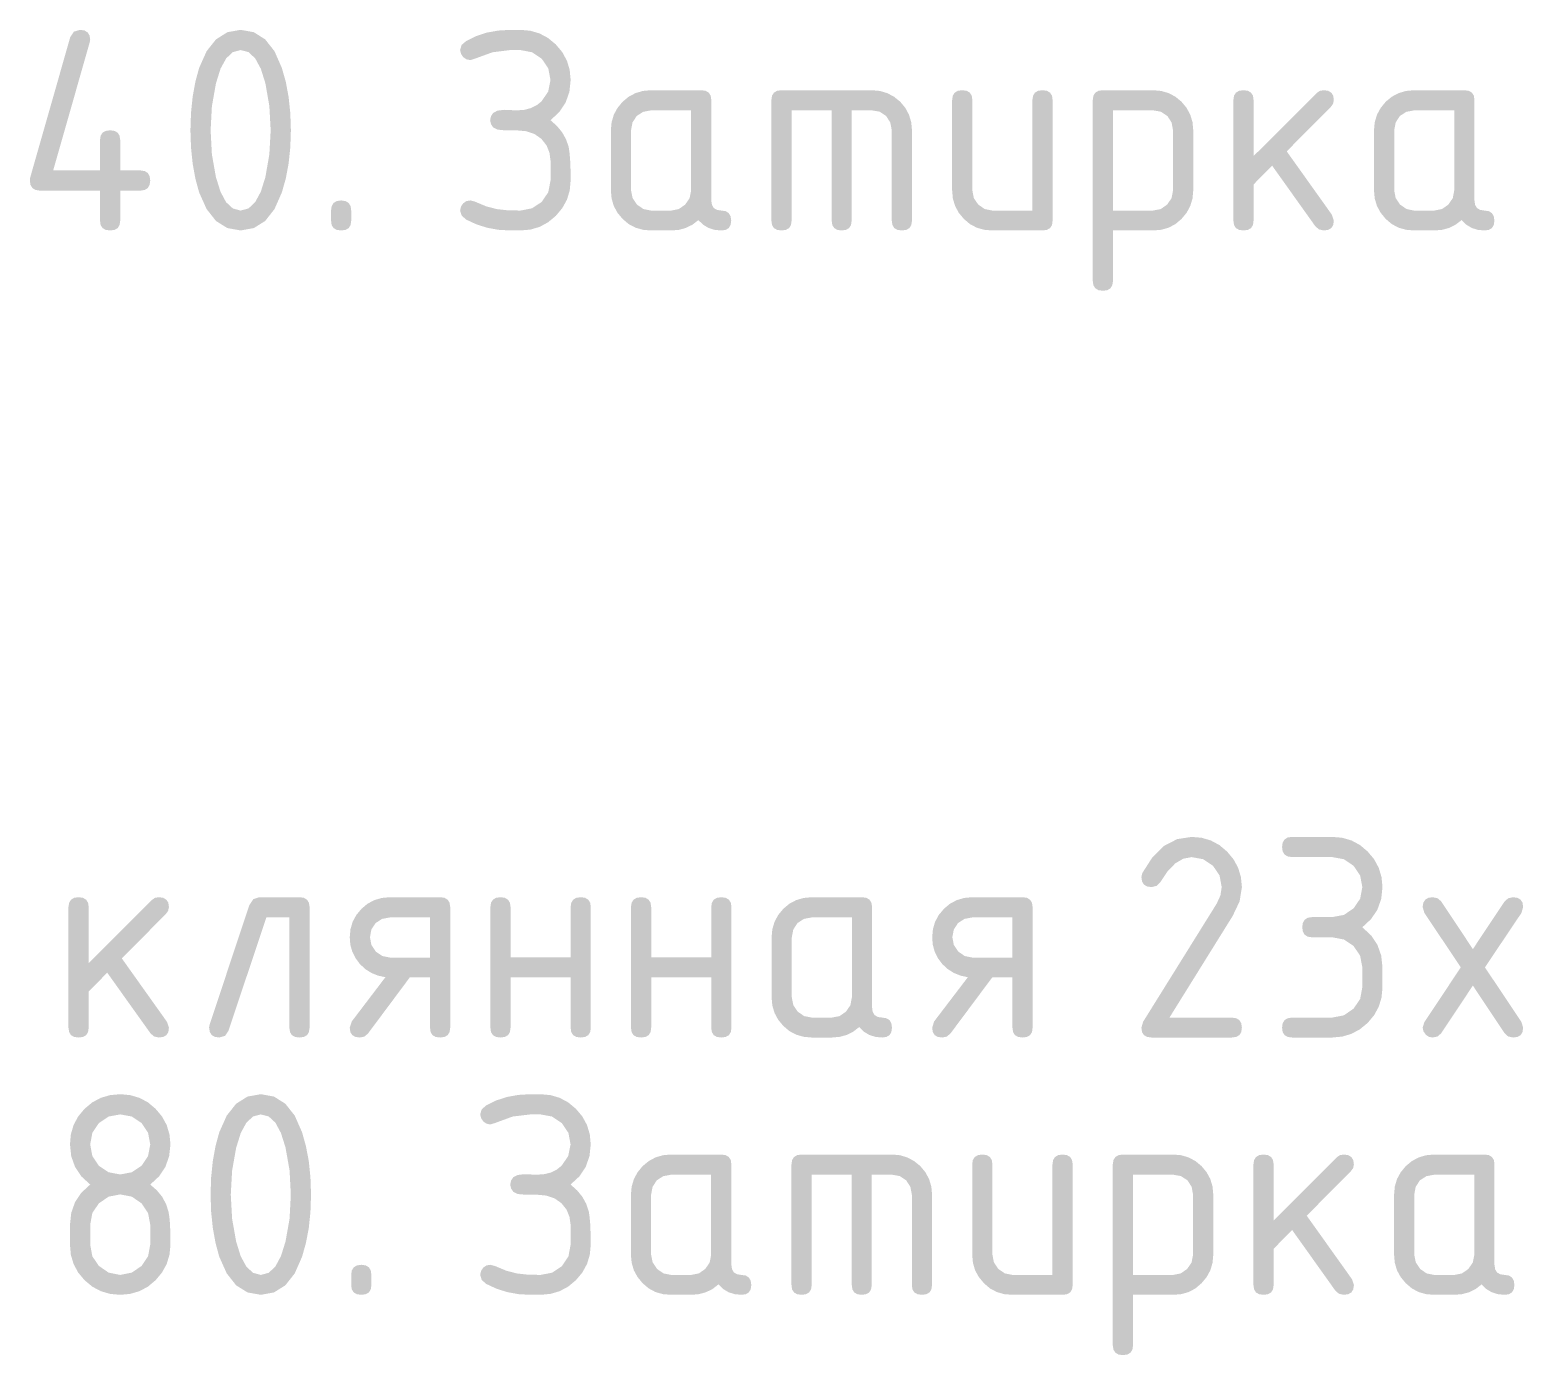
# Model space of a CAD drawing. Header units: millimetres. Extents: x -546 to 1681, y -650 to 1730.
# Drawn here: x 1037.42 to 1059.95, y 693.28 to 713.27 of the extents above; entities that cross this region are included whole.
import ezdxf

# ---------------------------------------------------------------- set-up
doc = ezdxf.new("R2010")
doc.units = ezdxf.units.MM

msp = doc.modelspace()

# ---------------------------------------------------------------- hatches: boundary and pattern name
h = msp.add_hatch(color=7)
h.dxf.hatch_style = 2
h.paths.add_polyline_path([(1037.422, 710.999), (1037.426, 711.042), (1038.031, 713.163), (1038.085, 713.245), (1038.179, 713.273), (1038.246, 713.263), (1038.294, 713.234), (1038.322, 713.187), (1038.332, 713.12), (1038.323, 713.078), (1037.773, 711.152), (1038.48, 711.152), (1038.48, 711.609), (1038.489, 711.675), (1038.518, 711.721), (1038.566, 711.748), (1038.633, 711.757), (1038.699, 711.748), (1038.747, 711.721), (1038.775, 711.675), (1038.785, 711.609), (1038.785, 711.152), (1039.09, 711.152), (1039.154, 711.142), (1039.2, 711.114), (1039.228, 711.066), (1039.238, 710.999), (1039.228, 710.933), (1039.2, 710.885), (1039.154, 710.857), (1039.09, 710.847), (1038.785, 710.847), (1038.785, 710.394), (1038.775, 710.328), (1038.747, 710.282), (1038.699, 710.255), (1038.633, 710.246), (1038.566, 710.255), (1038.518, 710.282), (1038.489, 710.328), (1038.48, 710.394), (1038.48, 710.847), (1037.574, 710.847), (1037.507, 710.857), (1037.46, 710.885), (1037.431, 710.933)])
h = msp.add_hatch(color=7)
h.paths.add_polyline_path([(1041.055, 711.757), (1041.035, 712.124), (1040.975, 712.468), (1040.906, 712.687), (1040.821, 712.843), (1040.72, 712.937), (1040.602, 712.968), (1040.485, 712.937), (1040.384, 712.843), (1040.298, 712.686), (1040.229, 712.464), (1040.168, 712.118), (1040.149, 711.757), (1040.168, 711.394), (1040.229, 711.05), (1040.298, 710.83), (1040.382, 710.673), (1040.484, 710.578), (1040.602, 710.546), (1040.72, 710.578), (1040.821, 710.673), (1040.906, 710.83), (1040.975, 711.05), (1041.035, 711.394)])
h.paths.add_polyline_path([(1041.36, 711.757), (1041.351, 711.496), (1041.325, 711.253), (1041.283, 711.028), (1041.224, 710.821), (1041.113, 710.569), (1040.972, 710.389), (1040.801, 710.282), (1040.602, 710.246), (1040.401, 710.282), (1040.23, 710.389), (1040.088, 710.569), (1039.975, 710.821), (1039.919, 711.028), (1039.878, 711.253), (1039.853, 711.496), (1039.844, 711.757), (1039.853, 712.021), (1039.878, 712.265), (1039.919, 712.491), (1039.975, 712.697), (1040.088, 712.95), (1040.23, 713.129), (1040.401, 713.237), (1040.602, 713.273), (1040.801, 713.237), (1040.972, 713.129), (1041.113, 712.95), (1041.224, 712.697), (1041.283, 712.489), (1041.325, 712.264), (1041.351, 712.02)])
h = msp.add_hatch(color=7)
h.dxf.hatch_style = 2
h.paths.add_polyline_path([(1044.671, 712.968), (1044.404, 712.935), (1044.134, 712.837), (1044.066, 712.816), (1044.008, 712.828), (1043.96, 712.862), (1043.926, 712.913), (1043.913, 712.968), (1043.936, 713.045), (1044.003, 713.103), (1044.154, 713.178), (1044.316, 713.231), (1044.489, 713.262), (1044.671, 713.273), (1044.823, 713.273), (1044.974, 713.259), (1045.113, 713.218), (1045.24, 713.15), (1045.357, 713.053), (1045.455, 712.936), (1045.525, 712.807), (1045.567, 712.667), (1045.581, 712.515), (1045.562, 712.336), (1045.505, 712.176), (1045.41, 712.033), (1045.277, 711.909), (1045.375, 711.822), (1045.454, 711.725), (1045.513, 711.619), (1045.552, 711.503), (1045.563, 711.426), (1045.573, 711.316), (1045.579, 711.174), (1045.581, 710.999), (1045.567, 710.849), (1045.525, 710.71), (1045.455, 710.583), (1045.357, 710.466), (1045.24, 710.369), (1045.113, 710.3), (1044.974, 710.259), (1044.823, 710.246), (1044.671, 710.246), (1044.491, 710.256), (1044.32, 710.287), (1044.157, 710.339), (1044.003, 710.411), (1043.936, 710.471), (1043.913, 710.546), (1043.926, 710.606), (1043.96, 710.656), (1044.008, 710.689), (1044.066, 710.699), (1044.134, 710.682), (1044.309, 710.609), (1044.468, 710.568), (1044.614, 710.552), (1044.823, 710.546), (1044.999, 710.58), (1045.145, 710.677), (1045.244, 710.824), (1045.277, 710.999), (1045.277, 711.304), (1045.261, 711.421), (1045.218, 711.528), (1045.139, 711.629), (1045.037, 711.7), (1044.912, 711.743), (1044.764, 711.757), (1044.671, 711.757), (1044.586, 711.757), (1044.479, 711.767), (1044.413, 711.8), (1044.379, 711.85), (1044.366, 711.909), (1044.379, 711.969), (1044.413, 712.02), (1044.477, 712.054), (1044.578, 712.066), (1044.667, 712.062), (1044.769, 712.058), (1044.882, 712.066), (1044.982, 712.092), (1045.068, 712.135), (1045.141, 712.193), (1045.242, 712.341), (1045.277, 712.515), (1045.244, 712.69), (1045.145, 712.837), (1044.997, 712.935), (1044.823, 712.968)])
h = msp.add_hatch(color=7)
h.paths.add_polyline_path([(1047.399, 712.058), (1046.793, 712.058), (1046.676, 712.036), (1046.577, 711.973), (1046.514, 711.875), (1046.492, 711.757), (1046.492, 710.851), (1046.515, 710.735), (1046.582, 710.636), (1046.679, 710.569), (1046.793, 710.546), (1047.098, 710.546), (1047.213, 710.569), (1047.309, 710.636), (1047.376, 710.734), (1047.399, 710.851)])
h.paths.add_polyline_path([(1048.004, 710.394), (1047.994, 710.328), (1047.966, 710.282), (1047.92, 710.255), (1047.856, 710.246), (1047.753, 710.255), (1047.661, 710.284), (1047.58, 710.333), (1047.508, 710.402), (1047.419, 710.333), (1047.32, 710.284), (1047.214, 710.255), (1047.098, 710.246), (1046.793, 710.246), (1046.671, 710.256), (1046.559, 710.288), (1046.457, 710.342), (1046.366, 710.419), (1046.288, 710.512), (1046.232, 710.615), (1046.199, 710.727), (1046.188, 710.851), (1046.188, 711.757), (1046.199, 711.879), (1046.232, 711.992), (1046.288, 712.095), (1046.366, 712.189), (1046.457, 712.264), (1046.559, 712.318), (1046.671, 712.351), (1046.793, 712.362), (1047.551, 712.362), (1047.618, 712.353), (1047.665, 712.325), (1047.694, 712.279), (1047.703, 712.214), (1047.703, 710.699), (1047.713, 710.632), (1047.741, 710.584), (1047.789, 710.556), (1047.856, 710.546), (1047.92, 710.537), (1047.966, 710.508), (1047.994, 710.461)])
h = msp.add_hatch(color=7)
h.dxf.hatch_style = 2
h.paths.add_polyline_path([(1048.763, 712.362), (1050.126, 712.362), (1050.247, 712.351), (1050.358, 712.318), (1050.46, 712.264), (1050.553, 712.189), (1050.631, 712.095), (1050.686, 711.992), (1050.72, 711.879), (1050.731, 711.757), (1050.731, 710.394), (1050.721, 710.328), (1050.693, 710.282), (1050.645, 710.255), (1050.578, 710.246), (1050.512, 710.255), (1050.464, 710.282), (1050.436, 710.328), (1050.426, 710.394), (1050.426, 711.757), (1050.404, 711.875), (1050.341, 711.973), (1050.243, 712.038), (1050.126, 712.058), (1049.821, 712.058), (1049.821, 710.394), (1049.811, 710.328), (1049.783, 710.282), (1049.735, 710.255), (1049.668, 710.246), (1049.604, 710.255), (1049.558, 710.282), (1049.529, 710.328), (1049.52, 710.394), (1049.52, 712.058), (1048.915, 712.058), (1048.915, 710.394), (1048.905, 710.328), (1048.877, 710.282), (1048.829, 710.255), (1048.763, 710.246), (1048.696, 710.255), (1048.648, 710.282), (1048.619, 710.328), (1048.61, 710.394), (1048.61, 712.214), (1048.619, 712.279), (1048.648, 712.325), (1048.696, 712.353)])
h = msp.add_hatch(color=7)
h.dxf.hatch_style = 2
h.paths.add_polyline_path([(1052.853, 712.214), (1052.853, 710.394), (1052.844, 710.328), (1052.815, 710.282), (1052.767, 710.255), (1052.7, 710.246), (1051.943, 710.246), (1051.821, 710.256), (1051.708, 710.288), (1051.606, 710.342), (1051.515, 710.419), (1051.437, 710.512), (1051.382, 710.615), (1051.348, 710.727), (1051.337, 710.851), (1051.337, 712.214), (1051.347, 712.279), (1051.375, 712.325), (1051.423, 712.353), (1051.49, 712.362), (1051.556, 712.353), (1051.604, 712.325), (1051.633, 712.279), (1051.642, 712.214), (1051.642, 710.851), (1051.664, 710.735), (1051.731, 710.636), (1051.829, 710.569), (1051.943, 710.546), (1052.548, 710.546), (1052.548, 712.214), (1052.558, 712.279), (1052.586, 712.325), (1052.634, 712.353), (1052.7, 712.362), (1052.767, 712.353), (1052.815, 712.325), (1052.844, 712.279)])
h = msp.add_hatch(color=7)
h.paths.add_polyline_path([(1053.459, 712.214), (1053.468, 712.279), (1053.497, 712.325), (1053.545, 712.353), (1053.612, 712.362), (1054.369, 712.362), (1054.491, 712.351), (1054.604, 712.318), (1054.706, 712.264), (1054.797, 712.189), (1054.875, 712.095), (1054.93, 711.992), (1054.964, 711.879), (1054.975, 711.757), (1054.975, 710.851), (1054.964, 710.729), (1054.93, 710.616), (1054.875, 710.513), (1054.797, 710.419), (1054.706, 710.342), (1054.604, 710.288), (1054.491, 710.256), (1054.369, 710.246), (1053.764, 710.246), (1053.764, 709.484), (1053.754, 709.42), (1053.726, 709.373), (1053.678, 709.345), (1053.612, 709.336), (1053.545, 709.345), (1053.497, 709.373), (1053.468, 709.42), (1053.459, 709.484)])
h.paths.add_polyline_path([(1053.764, 712.058), (1053.764, 710.546), (1054.369, 710.546), (1054.485, 710.569), (1054.581, 710.636), (1054.648, 710.734), (1054.67, 710.851), (1054.67, 711.757), (1054.648, 711.875), (1054.585, 711.973), (1054.487, 712.038), (1054.369, 712.058)])
h = msp.add_hatch(color=7)
h.dxf.hatch_style = 2
h.paths.add_polyline_path([(1055.885, 711.368), (1056.838, 712.32), (1056.884, 712.352), (1056.944, 712.362), (1057.011, 712.353), (1057.058, 712.325), (1057.087, 712.279), (1057.096, 712.214), (1057.084, 712.157), (1057.05, 712.108), (1056.385, 711.44), (1057.067, 710.483), (1057.096, 710.394), (1057.087, 710.328), (1057.058, 710.282), (1057.011, 710.255), (1056.944, 710.246), (1056.871, 710.262), (1056.817, 710.309), (1056.165, 711.224), (1055.885, 710.94), (1055.885, 710.394), (1055.876, 710.328), (1055.847, 710.282), (1055.8, 710.255), (1055.733, 710.246), (1055.666, 710.255), (1055.619, 710.282), (1055.59, 710.328), (1055.581, 710.394), (1055.581, 712.214), (1055.59, 712.279), (1055.619, 712.325), (1055.666, 712.353), (1055.733, 712.362), (1055.8, 712.353), (1055.847, 712.325), (1055.876, 712.279), (1055.885, 712.214)])
h = msp.add_hatch(color=7)
h.paths.add_polyline_path([(1058.913, 712.058), (1058.308, 712.058), (1058.19, 712.036), (1058.092, 711.973), (1058.029, 711.875), (1058.007, 711.757), (1058.007, 710.851), (1058.029, 710.735), (1058.096, 710.636), (1058.194, 710.569), (1058.308, 710.546), (1058.612, 710.546), (1058.728, 710.569), (1058.824, 710.636), (1058.891, 710.734), (1058.913, 710.851)])
h.paths.add_polyline_path([(1059.519, 710.394), (1059.509, 710.328), (1059.481, 710.282), (1059.435, 710.255), (1059.37, 710.246), (1059.268, 710.255), (1059.176, 710.284), (1059.095, 710.333), (1059.023, 710.402), (1058.933, 710.333), (1058.835, 710.284), (1058.728, 710.255), (1058.612, 710.246), (1058.308, 710.246), (1058.186, 710.256), (1058.073, 710.288), (1057.971, 710.342), (1057.88, 710.419), (1057.803, 710.512), (1057.747, 710.615), (1057.713, 710.727), (1057.702, 710.851), (1057.702, 711.757), (1057.713, 711.879), (1057.747, 711.992), (1057.803, 712.095), (1057.88, 712.189), (1057.971, 712.264), (1058.073, 712.318), (1058.186, 712.351), (1058.308, 712.362), (1059.065, 712.362), (1059.132, 712.353), (1059.18, 712.325), (1059.209, 712.279), (1059.218, 712.214), (1059.218, 710.699), (1059.228, 710.632), (1059.256, 710.584), (1059.304, 710.556), (1059.37, 710.546), (1059.435, 710.537), (1059.481, 710.508), (1059.509, 710.461)])
h = msp.add_hatch(color=7)
h.dxf.hatch_style = 2
h.paths.add_polyline_path([(1041.966, 710.546), (1041.975, 710.613), (1042.004, 710.661), (1042.051, 710.689), (1042.118, 710.699), (1042.185, 710.689), (1042.232, 710.661), (1042.261, 710.613), (1042.27, 710.546), (1042.27, 710.394), (1042.261, 710.328), (1042.232, 710.282), (1042.185, 710.255), (1042.118, 710.246), (1042.051, 710.255), (1042.004, 710.282), (1041.975, 710.328), (1041.966, 710.394)])
h = msp.add_hatch(color=7)
h.dxf.hatch_style = 2
h.paths.add_polyline_path([(1054.951, 701.096), (1055.101, 701.083), (1055.241, 701.042), (1055.369, 700.973), (1055.484, 700.876), (1055.582, 700.759), (1055.652, 700.631), (1055.694, 700.491), (1055.709, 700.338), (1055.674, 700.122), (1055.569, 699.902), (1054.616, 698.37), (1055.556, 698.37), (1055.623, 698.36), (1055.671, 698.332), (1055.699, 698.284), (1055.709, 698.218), (1055.699, 698.151), (1055.671, 698.105), (1055.623, 698.078), (1055.556, 698.069), (1054.346, 698.069), (1054.279, 698.078), (1054.231, 698.105), (1054.202, 698.151), (1054.193, 698.218), (1054.218, 698.306), (1055.328, 700.088), (1055.385, 700.212), (1055.404, 700.338), (1055.372, 700.514), (1055.273, 700.66), (1055.126, 700.759), (1054.951, 700.791), (1054.824, 700.767), (1054.703, 700.696), (1054.587, 700.577), (1054.477, 700.41), (1054.422, 700.357), (1054.346, 700.338), (1054.279, 700.348), (1054.231, 700.376), (1054.202, 700.424), (1054.193, 700.491), (1054.206, 700.55), (1054.359, 700.789), (1054.534, 700.96), (1054.731, 701.062)])
h = msp.add_hatch(color=7)
h.dxf.hatch_style = 2
h.paths.add_polyline_path([(1057.073, 699.581), (1056.768, 699.581), (1056.703, 699.59), (1056.657, 699.619), (1056.629, 699.666), (1056.619, 699.733), (1056.629, 699.8), (1056.657, 699.847), (1056.703, 699.876), (1056.768, 699.886), (1057.073, 699.886), (1057.248, 699.919), (1057.394, 700.017), (1057.493, 700.163), (1057.526, 700.338), (1057.493, 700.514), (1057.394, 700.66), (1057.248, 700.759), (1057.073, 700.791), (1056.467, 700.791), (1056.4, 700.801), (1056.353, 700.829), (1056.324, 700.877), (1056.315, 700.944), (1056.324, 701.01), (1056.353, 701.058), (1056.4, 701.087), (1056.467, 701.096), (1057.073, 701.096), (1057.223, 701.083), (1057.363, 701.042), (1057.491, 700.973), (1057.606, 700.876), (1057.704, 700.759), (1057.774, 700.629), (1057.816, 700.489), (1057.83, 700.338), (1057.811, 700.16), (1057.754, 699.999), (1057.659, 699.857), (1057.526, 699.733), (1057.659, 699.609), (1057.754, 699.467), (1057.811, 699.306), (1057.83, 699.128), (1057.83, 698.823), (1057.816, 698.673), (1057.774, 698.534), (1057.704, 698.406), (1057.606, 698.289), (1057.489, 698.193), (1057.361, 698.124), (1057.223, 698.083), (1057.073, 698.069), (1056.467, 698.069), (1056.4, 698.078), (1056.353, 698.105), (1056.324, 698.151), (1056.315, 698.218), (1056.324, 698.284), (1056.353, 698.332), (1056.4, 698.36), (1056.467, 698.37), (1057.073, 698.37), (1057.248, 698.404), (1057.394, 698.505), (1057.493, 698.65), (1057.526, 698.827), (1057.526, 699.128), (1057.493, 699.303), (1057.394, 699.45), (1057.248, 699.548)])
h = msp.add_hatch(color=7)
h.dxf.hatch_style = 2
h.paths.add_polyline_path([(1038.309, 699.191), (1039.262, 700.144), (1039.308, 700.176), (1039.367, 700.186), (1039.434, 700.177), (1039.482, 700.148), (1039.511, 700.102), (1039.52, 700.038), (1039.508, 699.98), (1039.473, 699.932), (1038.809, 699.263), (1039.49, 698.306), (1039.52, 698.218), (1039.511, 698.151), (1039.482, 698.105), (1039.434, 698.078), (1039.367, 698.069), (1039.295, 698.085), (1039.241, 698.133), (1038.589, 699.047), (1038.309, 698.764), (1038.309, 698.218), (1038.3, 698.151), (1038.271, 698.105), (1038.224, 698.078), (1038.157, 698.069), (1038.09, 698.078), (1038.042, 698.105), (1038.014, 698.151), (1038.004, 698.218), (1038.004, 700.038), (1038.014, 700.102), (1038.042, 700.148), (1038.09, 700.177), (1038.157, 700.186), (1038.224, 700.177), (1038.271, 700.148), (1038.3, 700.102), (1038.309, 700.038)])
h = msp.add_hatch(color=7)
h.dxf.hatch_style = 2
h.paths.add_polyline_path([(1040.884, 700.186), (1041.489, 700.186), (1041.556, 700.177), (1041.604, 700.148), (1041.632, 700.102), (1041.642, 700.038), (1041.642, 698.218), (1041.632, 698.151), (1041.604, 698.105), (1041.556, 698.078), (1041.489, 698.069), (1041.423, 698.078), (1041.375, 698.105), (1041.347, 698.151), (1041.337, 698.218), (1041.337, 699.881), (1040.99, 699.881), (1040.418, 698.171), (1040.368, 698.095), (1040.279, 698.069), (1040.212, 698.079), (1040.164, 698.107), (1040.136, 698.155), (1040.126, 698.221), (1040.135, 698.268), (1040.732, 700.063), (1040.792, 700.156)])
h = msp.add_hatch(color=7)
h.paths.add_polyline_path([(1042.786, 698.979), (1042.675, 699.003), (1042.574, 699.044), (1042.482, 699.102), (1042.401, 699.178), (1042.334, 699.268), (1042.286, 699.364), (1042.257, 699.468), (1042.248, 699.581), (1042.259, 699.703), (1042.292, 699.816), (1042.348, 699.919), (1042.426, 700.012), (1042.517, 700.088), (1042.619, 700.142), (1042.731, 700.175), (1042.854, 700.186), (1043.611, 700.186), (1043.678, 700.177), (1043.726, 700.148), (1043.754, 700.102), (1043.764, 700.038), (1043.764, 698.218), (1043.754, 698.151), (1043.726, 698.105), (1043.678, 698.078), (1043.611, 698.069), (1043.544, 698.078), (1043.497, 698.105), (1043.468, 698.151), (1043.459, 698.218), (1043.459, 698.976), (1043.154, 698.976), (1042.523, 698.129), (1042.468, 698.083), (1042.401, 698.069), (1042.334, 698.078), (1042.286, 698.105), (1042.257, 698.151), (1042.248, 698.218), (1042.278, 698.311)])
h.paths.add_polyline_path([(1042.553, 699.581), (1042.575, 699.465), (1042.642, 699.365), (1042.74, 699.298), (1042.854, 699.276), (1043.459, 699.276), (1043.459, 699.881), (1042.854, 699.881), (1042.736, 699.859), (1042.638, 699.796), (1042.574, 699.698)])
h = msp.add_hatch(color=7)
h.dxf.hatch_style = 2
h.paths.add_polyline_path([(1044.674, 698.976), (1044.674, 698.218), (1044.665, 698.151), (1044.636, 698.105), (1044.589, 698.078), (1044.522, 698.069), (1044.455, 698.078), (1044.408, 698.105), (1044.379, 698.151), (1044.37, 698.218), (1044.37, 700.038), (1044.379, 700.102), (1044.408, 700.148), (1044.455, 700.177), (1044.522, 700.186), (1044.589, 700.177), (1044.636, 700.148), (1044.665, 700.102), (1044.674, 700.038), (1044.674, 699.28), (1045.581, 699.28), (1045.581, 700.038), (1045.59, 700.102), (1045.619, 700.148), (1045.666, 700.177), (1045.733, 700.186), (1045.8, 700.177), (1045.847, 700.148), (1045.876, 700.102), (1045.885, 700.038), (1045.885, 698.218), (1045.876, 698.151), (1045.847, 698.105), (1045.8, 698.078), (1045.733, 698.069), (1045.666, 698.078), (1045.619, 698.105), (1045.59, 698.151), (1045.581, 698.218), (1045.581, 698.976)])
h = msp.add_hatch(color=7)
h.dxf.hatch_style = 2
h.paths.add_polyline_path([(1046.796, 698.976), (1046.796, 698.218), (1046.787, 698.151), (1046.758, 698.105), (1046.711, 698.078), (1046.644, 698.069), (1046.577, 698.078), (1046.529, 698.105), (1046.501, 698.151), (1046.491, 698.218), (1046.491, 700.038), (1046.501, 700.102), (1046.529, 700.148), (1046.577, 700.177), (1046.644, 700.186), (1046.711, 700.177), (1046.758, 700.148), (1046.787, 700.102), (1046.796, 700.038), (1046.796, 699.28), (1047.702, 699.28), (1047.702, 700.038), (1047.712, 700.102), (1047.74, 700.148), (1047.788, 700.177), (1047.855, 700.186), (1047.921, 700.177), (1047.969, 700.148), (1047.998, 700.102), (1048.007, 700.038), (1048.007, 698.218), (1047.998, 698.151), (1047.969, 698.105), (1047.921, 698.078), (1047.855, 698.069), (1047.788, 698.078), (1047.74, 698.105), (1047.712, 698.151), (1047.702, 698.218), (1047.702, 698.976)])
h = msp.add_hatch(color=7)
h.paths.add_polyline_path([(1049.824, 699.881), (1049.219, 699.881), (1049.101, 699.859), (1049.003, 699.796), (1048.94, 699.698), (1048.918, 699.581), (1048.918, 698.675), (1048.94, 698.559), (1049.007, 698.459), (1049.105, 698.392), (1049.219, 698.37), (1049.523, 698.37), (1049.639, 698.392), (1049.735, 698.459), (1049.802, 698.557), (1049.824, 698.675)])
h.paths.add_polyline_path([(1050.429, 698.218), (1050.42, 698.151), (1050.392, 698.105), (1050.345, 698.078), (1050.281, 698.069), (1050.179, 698.079), (1050.087, 698.108), (1050.006, 698.157), (1049.934, 698.226), (1049.844, 698.157), (1049.746, 698.108), (1049.639, 698.079), (1049.523, 698.069), (1049.219, 698.069), (1049.097, 698.08), (1048.984, 698.112), (1048.882, 698.166), (1048.791, 698.243), (1048.713, 698.336), (1048.658, 698.438), (1048.624, 698.551), (1048.613, 698.675), (1048.613, 699.581), (1048.624, 699.703), (1048.658, 699.816), (1048.713, 699.919), (1048.791, 700.012), (1048.882, 700.088), (1048.984, 700.142), (1049.097, 700.175), (1049.219, 700.186), (1049.976, 700.186), (1050.043, 700.177), (1050.091, 700.148), (1050.119, 700.102), (1050.129, 700.038), (1050.129, 698.522), (1050.138, 698.456), (1050.167, 698.408), (1050.215, 698.379), (1050.281, 698.37), (1050.345, 698.36), (1050.392, 698.332), (1050.42, 698.284)])
h = msp.add_hatch(color=7)
h.paths.add_polyline_path([(1051.574, 698.979), (1051.463, 699.003), (1051.362, 699.044), (1051.27, 699.102), (1051.188, 699.178), (1051.121, 699.268), (1051.074, 699.364), (1051.045, 699.468), (1051.036, 699.581), (1051.047, 699.703), (1051.08, 699.816), (1051.136, 699.919), (1051.214, 700.012), (1051.305, 700.088), (1051.407, 700.142), (1051.519, 700.175), (1051.641, 700.186), (1052.399, 700.186), (1052.466, 700.177), (1052.513, 700.148), (1052.542, 700.102), (1052.551, 700.038), (1052.551, 698.218), (1052.542, 698.151), (1052.513, 698.105), (1052.466, 698.078), (1052.399, 698.069), (1052.332, 698.078), (1052.285, 698.105), (1052.256, 698.151), (1052.247, 698.218), (1052.247, 698.976), (1051.942, 698.976), (1051.311, 698.129), (1051.256, 698.083), (1051.188, 698.069), (1051.121, 698.078), (1051.074, 698.105), (1051.045, 698.151), (1051.036, 698.218), (1051.065, 698.311)])
h.paths.add_polyline_path([(1051.34, 699.581), (1051.363, 699.465), (1051.43, 699.365), (1051.528, 699.298), (1051.641, 699.276), (1052.247, 699.276), (1052.247, 699.881), (1051.641, 699.881), (1051.524, 699.859), (1051.425, 699.796), (1051.362, 699.698)])
h = msp.add_hatch(color=7)
h.dxf.hatch_style = 2
h.paths.add_polyline_path([(1059.376, 699.128), (1059.927, 698.302), (1059.952, 698.218), (1059.943, 698.151), (1059.914, 698.105), (1059.866, 698.078), (1059.8, 698.069), (1059.727, 698.085), (1059.673, 698.133), (1059.194, 698.853), (1058.716, 698.133), (1058.662, 698.085), (1058.589, 698.069), (1058.531, 698.079), (1058.483, 698.112), (1058.449, 698.162), (1058.436, 698.218), (1058.462, 698.302), (1059.012, 699.128), (1058.462, 699.949), (1058.436, 700.038), (1058.446, 700.102), (1058.475, 700.148), (1058.522, 700.177), (1058.589, 700.186), (1058.662, 700.17), (1058.716, 700.123), (1059.194, 699.403), (1059.673, 700.123), (1059.727, 700.17), (1059.8, 700.186), (1059.866, 700.177), (1059.914, 700.15), (1059.943, 700.104), (1059.952, 700.038), (1059.927, 699.949)])
h = msp.add_hatch(color=7)
h.paths.add_polyline_path([(1038.785, 694.487), (1038.96, 694.522), (1039.107, 694.623), (1039.205, 694.768), (1039.238, 694.945), (1039.238, 695.245), (1039.205, 695.42), (1039.107, 695.567), (1038.96, 695.668), (1038.785, 695.702), (1038.61, 695.668), (1038.463, 695.567), (1038.364, 695.422), (1038.332, 695.245), (1038.332, 694.945), (1038.364, 694.768), (1038.463, 694.623), (1038.61, 694.522)])
h.paths.add_polyline_path([(1038.785, 694.187), (1038.632, 694.201), (1038.492, 694.242), (1038.364, 694.31), (1038.247, 694.407), (1038.15, 694.524), (1038.081, 694.652), (1038.04, 694.791), (1038.027, 694.94), (1038.027, 695.245), (1038.046, 695.424), (1038.103, 695.585), (1038.198, 695.727), (1038.332, 695.851), (1038.198, 695.974), (1038.103, 696.117), (1038.046, 696.277), (1038.027, 696.456), (1038.04, 696.608), (1038.081, 696.749), (1038.15, 696.877), (1038.247, 696.994), (1038.364, 697.091), (1038.492, 697.159), (1038.632, 697.2), (1038.785, 697.214), (1038.935, 697.2), (1039.075, 697.159), (1039.203, 697.091), (1039.318, 696.994), (1039.416, 696.877), (1039.486, 696.749), (1039.528, 696.608), (1039.543, 696.456), (1039.523, 696.277), (1039.466, 696.117), (1039.371, 695.974), (1039.238, 695.851), (1039.338, 695.763), (1039.417, 695.667), (1039.475, 695.56), (1039.513, 695.444), (1039.526, 695.367), (1039.536, 695.258), (1039.541, 695.115), (1039.543, 694.94), (1039.528, 694.791), (1039.486, 694.652), (1039.416, 694.524), (1039.318, 694.407), (1039.203, 694.31), (1039.075, 694.242), (1038.935, 694.201)])
h.paths.add_polyline_path([(1038.785, 696.003), (1038.96, 696.036), (1039.107, 696.134), (1039.205, 696.281), (1039.238, 696.456), (1039.205, 696.631), (1039.107, 696.778), (1038.96, 696.877), (1038.785, 696.909), (1038.61, 696.877), (1038.463, 696.778), (1038.364, 696.631), (1038.332, 696.456), (1038.364, 696.281), (1038.463, 696.134), (1038.61, 696.036)])
h = msp.add_hatch(color=7)
h.paths.add_polyline_path([(1041.359, 695.698), (1041.34, 696.065), (1041.279, 696.409), (1041.21, 696.629), (1041.126, 696.785), (1041.025, 696.878), (1040.906, 696.909), (1040.79, 696.878), (1040.688, 696.784), (1040.603, 696.627), (1040.534, 696.405), (1040.473, 696.06), (1040.453, 695.698), (1040.473, 695.335), (1040.534, 694.991), (1040.602, 694.771), (1040.687, 694.614), (1040.788, 694.519), (1040.906, 694.487), (1041.025, 694.519), (1041.126, 694.614), (1041.21, 694.771), (1041.279, 694.991), (1041.34, 695.335)])
h.paths.add_polyline_path([(1041.664, 695.698), (1041.655, 695.437), (1041.63, 695.194), (1041.587, 694.969), (1041.529, 694.762), (1041.418, 694.51), (1041.276, 694.33), (1041.105, 694.223), (1040.906, 694.187), (1040.705, 694.223), (1040.534, 694.33), (1040.392, 694.51), (1040.279, 694.762), (1040.223, 694.969), (1040.182, 695.194), (1040.157, 695.437), (1040.148, 695.698), (1040.157, 695.962), (1040.182, 696.206), (1040.223, 696.432), (1040.279, 696.638), (1040.392, 696.891), (1040.534, 697.07), (1040.705, 697.178), (1040.906, 697.214), (1041.105, 697.178), (1041.276, 697.07), (1041.418, 696.891), (1041.529, 696.638), (1041.587, 696.43), (1041.63, 696.205), (1041.655, 695.961)])
h = msp.add_hatch(color=7)
h.dxf.hatch_style = 2
h.paths.add_polyline_path([(1044.974, 696.909), (1044.707, 696.877), (1044.437, 696.778), (1044.369, 696.757), (1044.311, 696.769), (1044.263, 696.803), (1044.229, 696.855), (1044.216, 696.909), (1044.239, 696.986), (1044.306, 697.044), (1044.457, 697.119), (1044.619, 697.172), (1044.792, 697.203), (1044.974, 697.214), (1045.126, 697.214), (1045.277, 697.2), (1045.416, 697.159), (1045.543, 697.091), (1045.66, 696.994), (1045.758, 696.877), (1045.828, 696.749), (1045.87, 696.608), (1045.884, 696.456), (1045.865, 696.277), (1045.808, 696.117), (1045.713, 695.974), (1045.58, 695.851), (1045.678, 695.763), (1045.757, 695.667), (1045.816, 695.56), (1045.855, 695.444), (1045.866, 695.367), (1045.876, 695.258), (1045.882, 695.115), (1045.884, 694.94), (1045.87, 694.791), (1045.828, 694.652), (1045.758, 694.524), (1045.66, 694.407), (1045.543, 694.31), (1045.416, 694.242), (1045.277, 694.201), (1045.126, 694.187), (1044.974, 694.187), (1044.794, 694.197), (1044.623, 694.228), (1044.46, 694.28), (1044.306, 694.352), (1044.239, 694.412), (1044.216, 694.487), (1044.229, 694.547), (1044.263, 694.598), (1044.311, 694.63), (1044.369, 694.64), (1044.437, 694.623), (1044.612, 694.55), (1044.771, 694.509), (1044.917, 694.493), (1045.126, 694.487), (1045.302, 694.521), (1045.448, 694.619), (1045.547, 694.765), (1045.58, 694.94), (1045.58, 695.245), (1045.564, 695.362), (1045.521, 695.47), (1045.442, 695.57), (1045.34, 695.641), (1045.215, 695.684), (1045.067, 695.698), (1044.974, 695.698), (1044.889, 695.698), (1044.782, 695.708), (1044.716, 695.741), (1044.682, 695.791), (1044.669, 695.851), (1044.682, 695.91), (1044.716, 695.961), (1044.78, 695.995), (1044.881, 696.007), (1044.97, 696.003), (1045.072, 695.999), (1045.185, 696.008), (1045.285, 696.033), (1045.371, 696.076), (1045.444, 696.134), (1045.545, 696.282), (1045.58, 696.456), (1045.547, 696.631), (1045.448, 696.778), (1045.3, 696.877), (1045.126, 696.909)])
h = msp.add_hatch(color=7)
h.paths.add_polyline_path([(1047.701, 695.999), (1047.096, 695.999), (1046.978, 695.977), (1046.88, 695.914), (1046.817, 695.816), (1046.795, 695.698), (1046.795, 694.792), (1046.818, 694.677), (1046.885, 694.577), (1046.982, 694.51), (1047.096, 694.487), (1047.4, 694.487), (1047.516, 694.51), (1047.612, 694.577), (1047.679, 694.675), (1047.701, 694.792)])
h.paths.add_polyline_path([(1048.307, 694.335), (1048.297, 694.269), (1048.269, 694.223), (1048.223, 694.196), (1048.158, 694.187), (1048.056, 694.197), (1047.964, 694.226), (1047.883, 694.274), (1047.811, 694.344), (1047.721, 694.274), (1047.623, 694.226), (1047.516, 694.197), (1047.4, 694.187), (1047.096, 694.187), (1046.974, 694.197), (1046.861, 694.229), (1046.76, 694.283), (1046.668, 694.361), (1046.591, 694.454), (1046.535, 694.556), (1046.502, 694.668), (1046.49, 694.792), (1046.49, 695.698), (1046.502, 695.821), (1046.535, 695.933), (1046.591, 696.036), (1046.668, 696.13), (1046.76, 696.205), (1046.861, 696.26), (1046.974, 696.293), (1047.096, 696.304), (1047.854, 696.304), (1047.92, 696.294), (1047.968, 696.266), (1047.997, 696.22), (1048.006, 696.155), (1048.006, 694.64), (1048.016, 694.573), (1048.044, 694.525), (1048.092, 694.497), (1048.158, 694.487), (1048.223, 694.478), (1048.269, 694.449), (1048.297, 694.402)])
h = msp.add_hatch(color=7)
h.dxf.hatch_style = 2
h.paths.add_polyline_path([(1049.065, 696.304), (1050.429, 696.304), (1050.55, 696.293), (1050.661, 696.26), (1050.763, 696.205), (1050.856, 696.13), (1050.934, 696.036), (1050.989, 695.933), (1051.023, 695.821), (1051.034, 695.698), (1051.034, 694.335), (1051.024, 694.269), (1050.996, 694.223), (1050.948, 694.196), (1050.881, 694.187), (1050.815, 694.196), (1050.767, 694.223), (1050.738, 694.269), (1050.729, 694.335), (1050.729, 695.698), (1050.707, 695.816), (1050.644, 695.914), (1050.546, 695.979), (1050.429, 695.999), (1050.124, 695.999), (1050.124, 694.335), (1050.114, 694.269), (1050.086, 694.223), (1050.038, 694.196), (1049.971, 694.187), (1049.907, 694.196), (1049.86, 694.223), (1049.832, 694.269), (1049.823, 694.335), (1049.823, 695.999), (1049.218, 695.999), (1049.218, 694.335), (1049.208, 694.269), (1049.179, 694.223), (1049.132, 694.196), (1049.065, 694.187), (1048.998, 694.196), (1048.951, 694.223), (1048.922, 694.269), (1048.913, 694.335), (1048.913, 696.155), (1048.922, 696.22), (1048.951, 696.266), (1048.998, 696.294)])
h = msp.add_hatch(color=7)
h.dxf.hatch_style = 2
h.paths.add_polyline_path([(1053.156, 696.155), (1053.156, 694.335), (1053.146, 694.269), (1053.118, 694.223), (1053.07, 694.196), (1053.003, 694.187), (1052.246, 694.187), (1052.123, 694.197), (1052.011, 694.229), (1051.909, 694.283), (1051.818, 694.361), (1051.74, 694.454), (1051.684, 694.556), (1051.651, 694.668), (1051.64, 694.792), (1051.64, 696.155), (1051.649, 696.22), (1051.678, 696.266), (1051.726, 696.294), (1051.793, 696.304), (1051.859, 696.294), (1051.907, 696.266), (1051.935, 696.22), (1051.945, 696.155), (1051.945, 694.792), (1051.967, 694.677), (1052.034, 694.577), (1052.132, 694.51), (1052.246, 694.487), (1052.851, 694.487), (1052.851, 696.155), (1052.86, 696.22), (1052.889, 696.266), (1052.936, 696.294), (1053.003, 696.304), (1053.07, 696.294), (1053.118, 696.266), (1053.146, 696.22)])
h = msp.add_hatch(color=7)
h.paths.add_polyline_path([(1053.761, 696.155), (1053.771, 696.22), (1053.8, 696.266), (1053.847, 696.294), (1053.914, 696.304), (1054.672, 696.304), (1054.794, 696.293), (1054.906, 696.26), (1055.008, 696.205), (1055.099, 696.13), (1055.177, 696.036), (1055.233, 695.933), (1055.266, 695.821), (1055.277, 695.698), (1055.277, 694.792), (1055.266, 694.67), (1055.233, 694.557), (1055.177, 694.454), (1055.099, 694.361), (1055.008, 694.283), (1054.906, 694.229), (1054.794, 694.197), (1054.672, 694.187), (1054.066, 694.187), (1054.066, 693.425), (1054.057, 693.361), (1054.028, 693.314), (1053.981, 693.286), (1053.914, 693.277), (1053.847, 693.286), (1053.8, 693.314), (1053.771, 693.361), (1053.761, 693.425)])
h.paths.add_polyline_path([(1054.066, 695.999), (1054.066, 694.487), (1054.672, 694.487), (1054.787, 694.51), (1054.883, 694.577), (1054.95, 694.675), (1054.972, 694.792), (1054.972, 695.698), (1054.951, 695.816), (1054.888, 695.914), (1054.789, 695.979), (1054.672, 695.999)])
h = msp.add_hatch(color=7)
h.dxf.hatch_style = 2
h.paths.add_polyline_path([(1056.188, 695.309), (1057.14, 696.261), (1057.187, 696.294), (1057.246, 696.304), (1057.313, 696.294), (1057.361, 696.266), (1057.389, 696.22), (1057.399, 696.155), (1057.387, 696.098), (1057.352, 696.05), (1056.687, 695.381), (1057.369, 694.424), (1057.399, 694.335), (1057.389, 694.269), (1057.361, 694.223), (1057.313, 694.196), (1057.246, 694.187), (1057.173, 694.203), (1057.119, 694.25), (1056.467, 695.165), (1056.188, 694.882), (1056.188, 694.335), (1056.178, 694.269), (1056.15, 694.223), (1056.102, 694.196), (1056.036, 694.187), (1055.969, 694.196), (1055.921, 694.223), (1055.893, 694.269), (1055.883, 694.335), (1055.883, 696.155), (1055.893, 696.22), (1055.921, 696.266), (1055.969, 696.294), (1056.036, 696.304), (1056.102, 696.294), (1056.15, 696.266), (1056.178, 696.22), (1056.188, 696.155)])
h = msp.add_hatch(color=7)
h.paths.add_polyline_path([(1059.216, 695.999), (1058.61, 695.999), (1058.493, 695.977), (1058.394, 695.914), (1058.331, 695.816), (1058.309, 695.698), (1058.309, 694.792), (1058.332, 694.677), (1058.399, 694.577), (1058.496, 694.51), (1058.61, 694.487), (1058.915, 694.487), (1059.03, 694.51), (1059.126, 694.577), (1059.193, 694.675), (1059.216, 694.792)])
h.paths.add_polyline_path([(1059.821, 694.335), (1059.811, 694.269), (1059.783, 694.223), (1059.737, 694.196), (1059.673, 694.187), (1059.57, 694.197), (1059.478, 694.226), (1059.397, 694.274), (1059.325, 694.344), (1059.236, 694.274), (1059.138, 694.226), (1059.031, 694.197), (1058.915, 694.187), (1058.61, 694.187), (1058.488, 694.197), (1058.376, 694.229), (1058.274, 694.283), (1058.183, 694.361), (1058.105, 694.454), (1058.049, 694.556), (1058.016, 694.668), (1058.005, 694.792), (1058.005, 695.698), (1058.016, 695.821), (1058.049, 695.933), (1058.105, 696.036), (1058.183, 696.13), (1058.274, 696.205), (1058.376, 696.26), (1058.488, 696.293), (1058.61, 696.304), (1059.368, 696.304), (1059.435, 696.294), (1059.482, 696.266), (1059.511, 696.22), (1059.52, 696.155), (1059.52, 694.64), (1059.53, 694.573), (1059.558, 694.525), (1059.606, 694.497), (1059.673, 694.487), (1059.737, 694.478), (1059.783, 694.449), (1059.811, 694.402)])
h = msp.add_hatch(color=7)
h.dxf.hatch_style = 2
h.paths.add_polyline_path([(1042.27, 694.487), (1042.279, 694.554), (1042.308, 694.602), (1042.356, 694.631), (1042.423, 694.64), (1042.489, 694.631), (1042.537, 694.602), (1042.565, 694.554), (1042.575, 694.487), (1042.575, 694.335), (1042.565, 694.269), (1042.537, 694.223), (1042.489, 694.196), (1042.423, 694.187), (1042.356, 694.196), (1042.308, 694.223), (1042.279, 694.269), (1042.27, 694.335)])

doc.saveas('drawing.dxf')
